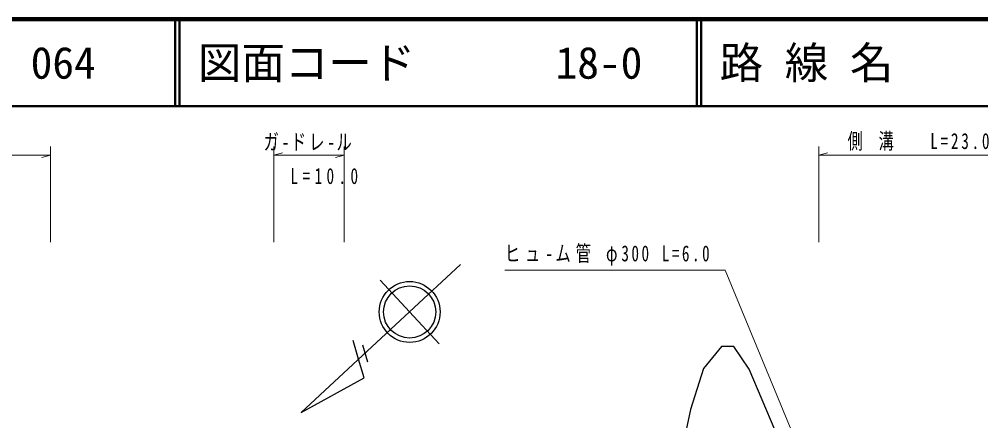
# Model space of a CAD drawing. Units: millimetres, scale not verified. Extents: x 40000 to 680000, y 20000 to 380000.
# Drawn here: x 99824 to 210422, y 333853 to 380000 of the extents above; entities that cross this region are included whole.
import ezdxf
from ezdxf.enums import TextEntityAlignment as Align

# ---------------------------------------------------------------- set-up
doc = ezdxf.new("R2010")
doc.units = ezdxf.units.MM
doc.header["$LTSCALE"] = 1000
for name, color, linetype, lineweight in [('M-BGD', 7, 'Continuous', 25), ('M-BMK-SRVR', 3, 'Continuous', 25), ('M-STR-HTXT', 7, 'Continuous', 13), ('M-TTL', 2, 'Continuous', 140), ('M-TTL-LINE', 7, 'Continuous', 50)]:
    doc.layers.add(name, color=color, linetype=linetype, lineweight=lineweight)
doc.layers.add('M-TTL-TXT', color=7, linetype='Continuous')
doc.styles.add('ＭＳ ゴシック', font='')
doc.styles.get('ＭＳ ゴシック').set_extended_font_data('MS Gothic')

msp = doc.modelspace()

# ---------------------------------------------------------------- linework, layer by layer
at = {"layer": 'M-BGD'}
msp.add_lwpolyline([(190844, 322602), (188283, 329210), (183777, 339792), (182034, 342388), (180614, 342393), (178516, 339855), (177035, 335144), (176013, 330263), (175505, 326646)], dxfattribs=at)
at = {"layer": 'M-BMK-SRVR'}
for p, q in [((150598, 351795), (144729, 346359)), ((144729, 346359), (141331, 350027)), ((144729, 346359), (132258, 334805)), ((144729, 346359), (148127, 342691)), ((139314, 342562), (139874, 340641))]:
    msp.add_line(p, q, dxfattribs=at)
msp.add_lwpolyline([(132258, 334805), (139486, 338775), (138860, 340922), (138235, 343069)], dxfattribs=at)
for radius in [3500, 3000]:
    msp.add_circle((144729, 346359), radius, dxfattribs=at)
at = {"layer": 'M-STR-HTXT'}
for p, q in [((103414, 365382), (103414, 354382)), ((129104, 354382), (129104, 365382)), ((137217, 365382), (137217, 354382)), ((191790, 354382), (191790, 365382)), ((86282, 364382), (103414, 364382)), ((103414, 364382), (102414, 364102)), ((129104, 364382), (130104, 364662)), ((129104, 364382), (137217, 364382)), ((137217, 364382), (136217, 364102)), ((191790, 364382), (192790, 364662)), ((191790, 364382), (215096, 364382))]:
    msp.add_line(p, q, dxfattribs=at)
msp.add_lwpolyline([(192914, 322412), (181030, 351176), (155680, 351176)], dxfattribs=at)
at = {"layer": 'M-TTL'}
msp.add_line((680000, 380000), (40000, 380000), dxfattribs=at)
at = {"layer": 'M-TTL-LINE'}
for p, q in [((117750, 380000), (117750, 370000)), ((118250, 380000), (118250, 370000)), ((177750, 380000), (177750, 370000)), ((178250, 380000), (178250, 370000)), ((40000, 370000), (680000, 370000))]:
    msp.add_line(p, q, dxfattribs=at)

# ---------------------------------------------------------------- texts
at = {"layer": 'M-STR-HTXT', "char_height": 1833, "attachment_point": 7, "style": 'ＭＳ ゴシック'}
for s, insert in [('\\T1.36;\\W0.7;側\\~溝\\~\u3000L=23.0', (195102, 364882)), ('\\T1.2;\\W0.7;ガ-ドレ-ル', (127927, 364882)), ('\\T1.58;\\W0.7;L=10.0', (131030, 361038)), ('\\T1.33;\\W0.7;ヒュ-ム管\\~φ300\\~L=6.0', (155680, 351676))]:
    msp.add_mtext(s, dxfattribs=dict(at, insert=insert))
at = {"layer": 'M-TTL-TXT', "style": 'ＭＳ ゴシック'}
for s, p in [('路 線 名', (180380, 375000)), ('064', (101142, 375000)), ('図面コード', (120380, 375000)), ('18-0', (161521, 375000))]:
    msp.add_text(s, height=3666, dxfattribs=at).set_placement(p, align=Align.MIDDLE_LEFT)

doc.saveas('drawing.dxf')
